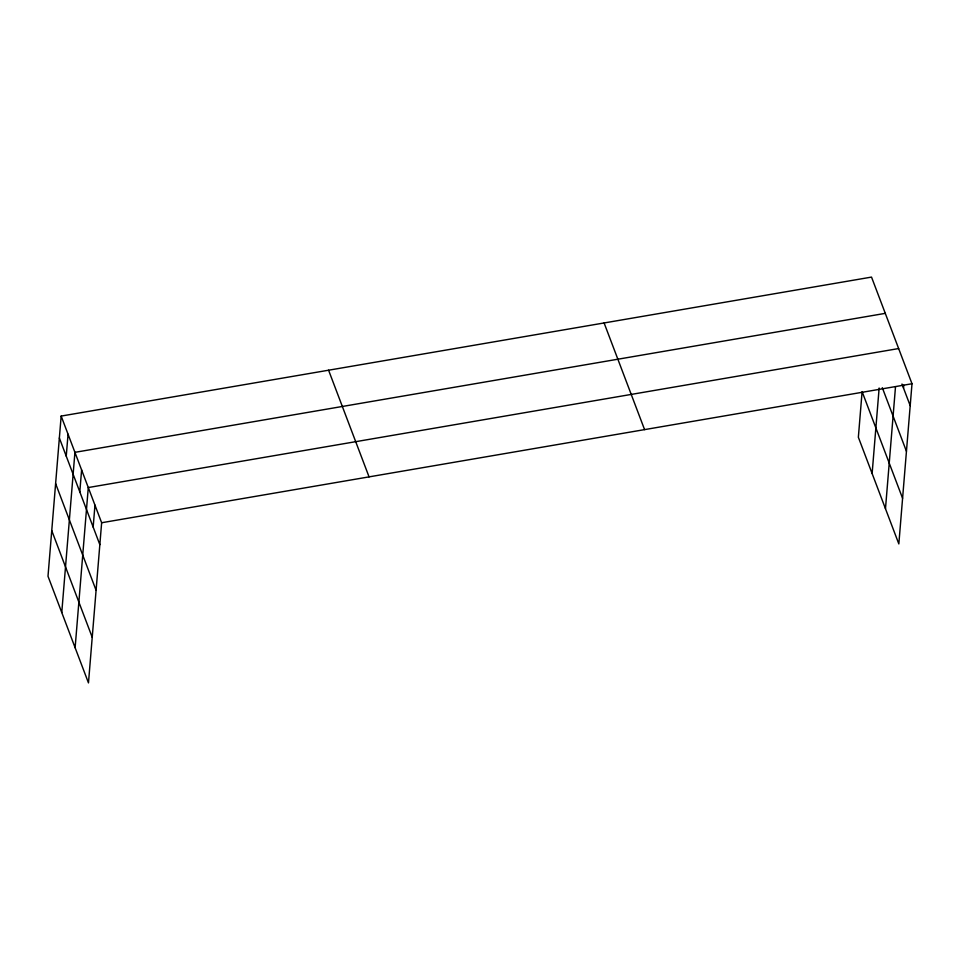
<?xml version="1.0" encoding="UTF-8"?>
<svg xmlns="http://www.w3.org/2000/svg" width="960" height="960" viewBox="0 0 960 960"><rect width="100%" height="100%" fill="white"/><g stroke="black" fill="none" stroke-linecap="round" stroke-linejoin="round"><path stroke-width="1.44" d="M61.164 416.076L48 576.252L88.476 682.908L101.64 522.744L61.164 416.076L871.524 277.092L912 383.748L898.836 543.924L858.36 437.256L862.104 391.632L902.58 498.3M66.24 456.144L68.052 434.208M61.764 612.516L74.928 452.34L885.288 313.356M79.8 491.868L81.612 469.944M75.12 647.712L88.284 487.548L898.644 348.552M93.156 527.076L94.968 505.14M872.124 473.52L879.144 388.02M885.48 508.716L895.476 387.072M903.516 388.08L903.756 385.152M101.64 522.744L912 383.748M901.98 384.024L910.2 405.684M882.3 387.672L906.444 451.296M604.104 322.956L644.58 429.624M328.584 370.212L369.06 476.88M59.364 438.012L99.84 544.668M55.62 483.624L96.084 590.292M51.756 530.628L92.22 637.296"/></g></svg>
